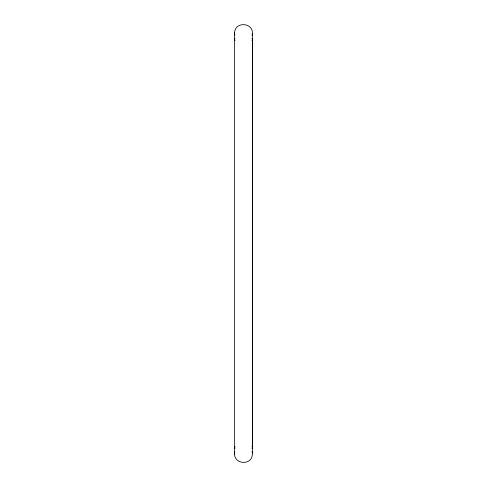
<?xml version="1.0" encoding="UTF-8"?>
<svg xmlns="http://www.w3.org/2000/svg" width="487" height="487" viewBox="0 0 487 487"><rect width="100%" height="100%" fill="white"/><g stroke="black" fill="none" stroke-linecap="round" stroke-linejoin="round"><path stroke-width="0.73" d="M234.624 454.225L234.624 32.775C234.771 21.355 253.386 22.299 252.376 33.676L252.376 453.324C252.948 466.424 232.153 464.75 234.813 451.912M252.004 38.607L252.449 39.386L252.065 40.652M252.449 39.386L252.449 447.614L252.004 448.393M252.059 35.387L252.376 33.676M234.977 446.372L234.551 447.614L234.996 448.393M234.996 38.607L234.551 39.386L234.977 40.628M252.065 446.348L252.449 447.614M252.059 451.613L252.376 453.324M234.624 32.775L234.813 35.088"/></g></svg>
